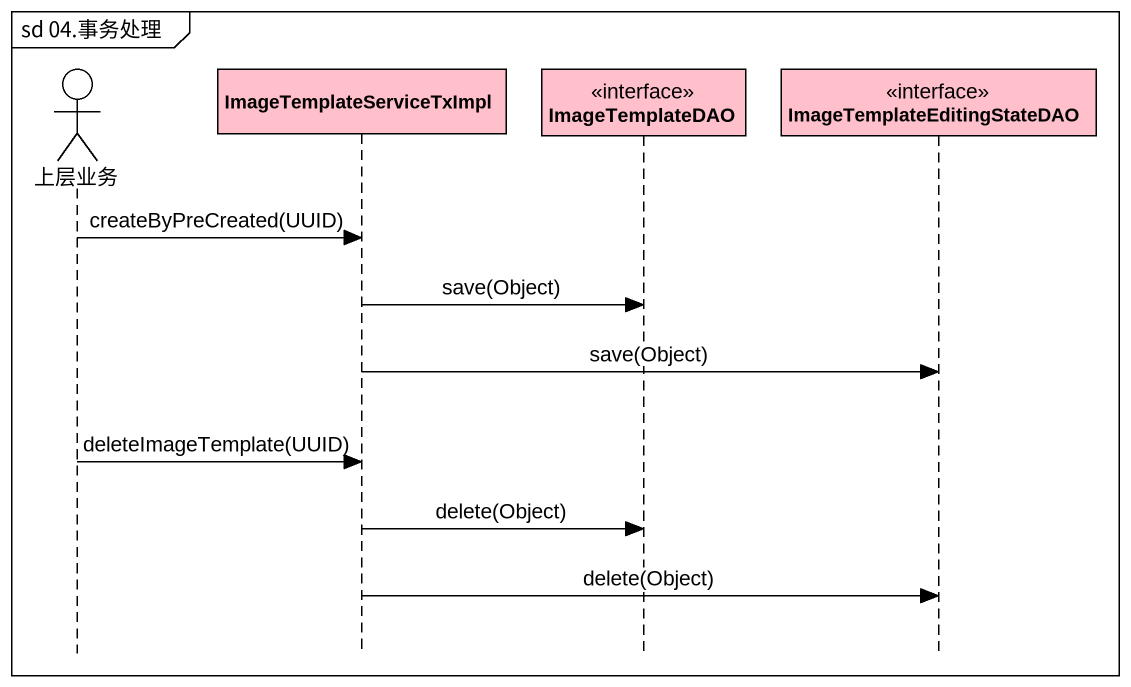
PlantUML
@startuml
mainframe sd 04.事务处理
hide footbox
actor 上层业务 #FFFFFF
participant ImageTemplateServiceTxImpl #FFC0CB
participant ImageTemplateDAO <<interface>> #FFC0CB
participant ImageTemplateEditingStateDAO <<interface>> #FFC0CB

上层业务 -> ImageTemplateServiceTxImpl : createByPreCreated(UUID)
ImageTemplateServiceTxImpl -> ImageTemplateDAO : save(Object)
ImageTemplateServiceTxImpl -> ImageTemplateEditingStateDAO : save(Object)
上层业务 -> ImageTemplateServiceTxImpl : deleteImageTemplate(UUID)
ImageTemplateServiceTxImpl -> ImageTemplateDAO : delete(Object)
ImageTemplateServiceTxImpl -> ImageTemplateEditingStateDAO : delete(Object)
@enduml
